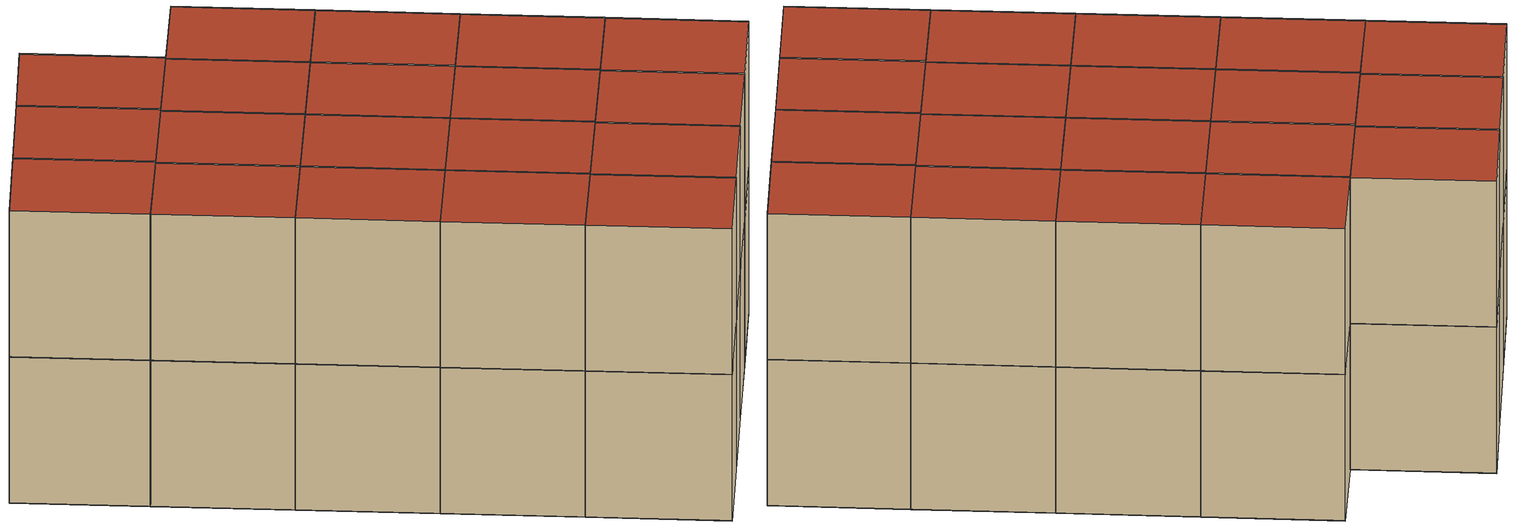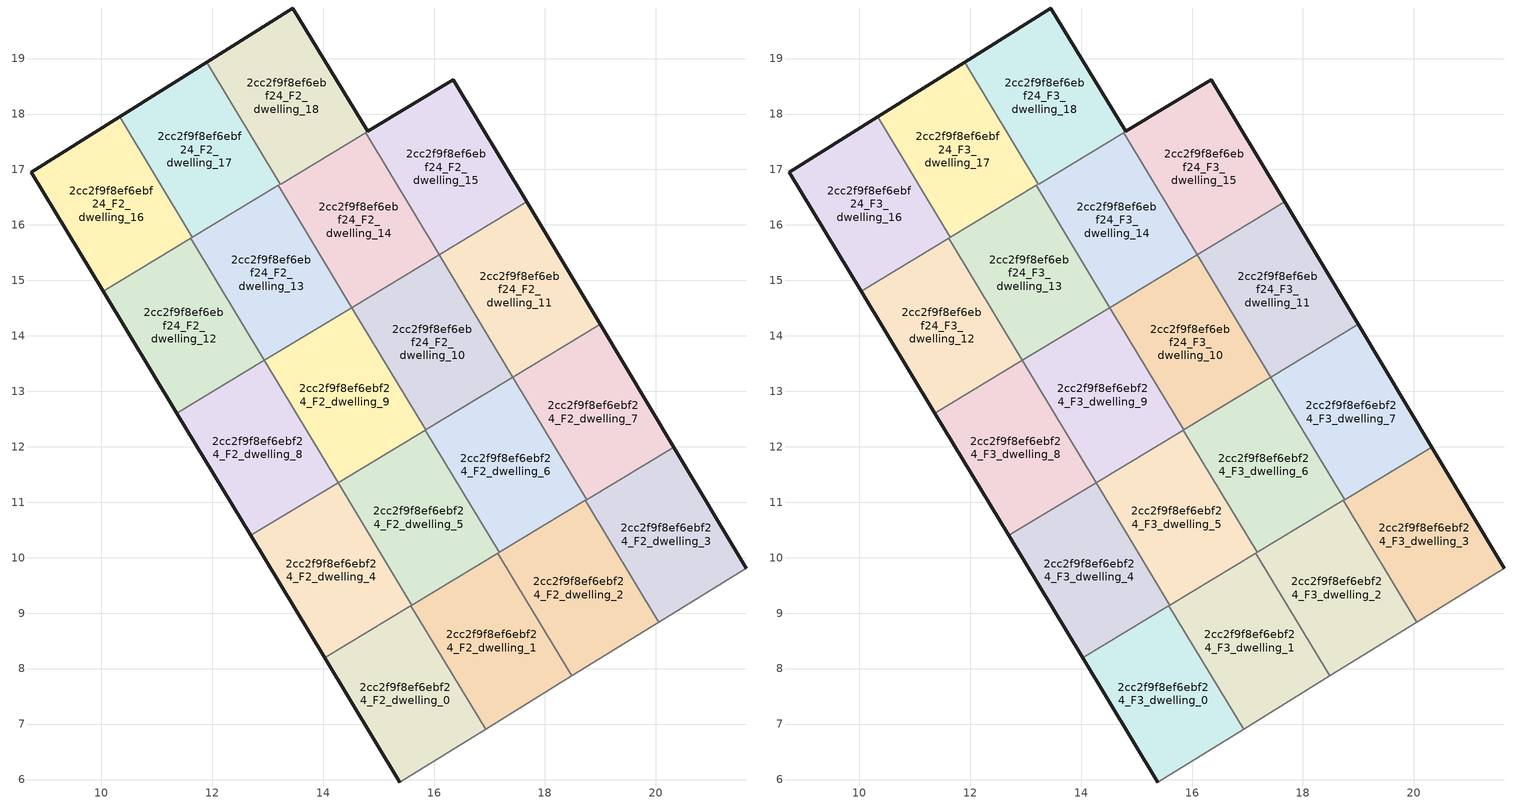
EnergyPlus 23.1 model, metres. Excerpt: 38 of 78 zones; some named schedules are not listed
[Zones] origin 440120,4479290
2cc2f9f8ef6ebf24_F2_dwelling_0
 floor to 2cc2f9f8ef6ebf24_F1_dwelling_0 (EU_floor_Construction): 16.93,6.91 15.58,9.13 14.03,8.2 15.38,5.96 z6
 wall outside (EU_wall_Construction): 15.38,5.96 14.03,8.2 z6:9
 wall to 2cc2f9f8ef6ebf24_F2_dwelling_1 (EU_wall_Construction): 15.58,9.13 16.93,6.91 z6:9
 wall adiabatic (EU_wall_Construction): 16.93,6.91 15.38,5.96 z6:9
 wall to 2cc2f9f8ef6ebf24_F2_dwelling_4 (EU_wall_Construction): 14.03,8.2 15.58,9.13 z6:9
2cc2f9f8ef6ebf24_F2_dwelling_1
 floor to 2cc2f9f8ef6ebf24_F1_dwelling_1 (EU_floor_Construction): 18.48,7.87 17.15,10.08 15.58,9.13 16.93,6.91 z6
 wall to 2cc2f9f8ef6ebf24_F2_dwelling_2 (EU_wall_Construction): 17.15,10.08 18.48,7.87 z6:9
 wall adiabatic (EU_wall_Construction): 18.48,7.87 16.93,6.91 z6:9
 wall to 2cc2f9f8ef6ebf24_F2_dwelling_5 (EU_wall_Construction): 15.6,9.14 17.15,10.08 z6:9
 wall to 2cc2f9f8ef6ebf24_F2_dwelling_4 (EU_wall_Construction): 15.58,9.13 15.6,9.14 z6:9
2cc2f9f8ef6ebf24_F2_dwelling_10
 floor to 2cc2f9f8ef6ebf24_F1_dwelling_10 (EU_floor_Construction): 17.42,13.26 16.09,15.46 14.52,14.51 15.85,12.3 z6
 wall to 2cc2f9f8ef6ebf24_F2_dwelling_9 (EU_wall_Construction): 15.85,12.3 14.52,14.51 z6:9
 wall to 2cc2f9f8ef6ebf24_F2_dwelling_11 (EU_wall_Construction): 16.09,15.46 17.42,13.26 z6:9
 wall to 2cc2f9f8ef6ebf24_F2_dwelling_14 (EU_wall_Construction): 14.52,14.51 16.09,15.46 z6:9
 wall to 2cc2f9f8ef6ebf24_F2_dwelling_6 (EU_wall_Construction): 17.42,13.25 15.85,12.3 z6:9
 wall to 2cc2f9f8ef6ebf24_F2_dwelling_7 (EU_wall_Construction): 17.42,13.26,9 17.42,13.25,7.5 17.42,13.25,9
2cc2f9f8ef6ebf24_F2_dwelling_11
 floor to 2cc2f9f8ef6ebf24_F1_dwelling_11 (EU_floor_Construction): 18.99,14.21 17.67,16.41 16.09,15.46 17.42,13.26 z6
 wall outside (EU_wall_Construction): 17.67,16.41 18.99,14.21 z6:9; 16.09,15.46,9 16.1,15.46,6 16.1,15.46,9
 wall to 2cc2f9f8ef6ebf24_F2_dwelling_15 (EU_wall_Construction): 16.1,15.46 17.67,16.41 z6:9
 wall to 2cc2f9f8ef6ebf24_F2_dwelling_7 (EU_wall_Construction): 18.99,14.21 17.42,13.26 z6:9
2cc2f9f8ef6ebf24_F2_dwelling_12
 floor to 2cc2f9f8ef6ebf24_F1_dwelling_12 (EU_floor_Construction): 12.94,13.56 11.61,15.76 10.03,14.81 11.36,12.61 z6
 wall outside (EU_wall_Construction): 11.36,12.61 10.03,14.81 z6:9
 wall to 2cc2f9f8ef6ebf24_F2_dwelling_13 (EU_wall_Construction): 11.61,15.76 12.94,13.56 z6:9
 wall to 2cc2f9f8ef6ebf24_F2_dwelling_16 (EU_wall_Construction): 10.03,14.81 11.61,15.76 z6:9
 wall to 2cc2f9f8ef6ebf24_F2_dwelling_8 (EU_wall_Construction): 12.94,13.56 11.36,12.61 z6:9
2cc2f9f8ef6ebf24_F2_dwelling_13
 floor to 2cc2f9f8ef6ebf24_F1_dwelling_13 (EU_floor_Construction): 14.52,14.51 13.19,16.71 11.61,15.76 12.94,13.56 z6
 wall to 2cc2f9f8ef6ebf24_F2_dwelling_14 (EU_wall_Construction): 13.19,16.71 14.52,14.51 z6:9
 wall to 2cc2f9f8ef6ebf24_F2_dwelling_17 (EU_wall_Construction): 11.64,15.78 13.19,16.71 z6:9
 wall to 2cc2f9f8ef6ebf24_F2_dwelling_9 (EU_wall_Construction): 14.51,14.51 12.94,13.56 z6:9
 wall to 2cc2f9f8ef6ebf24_F2_dwelling_16 (EU_wall_Construction): 11.61,15.76 11.64,15.78 z6:9
2cc2f9f8ef6ebf24_F2_dwelling_14
 floor to 2cc2f9f8ef6ebf24_F1_dwelling_14 (EU_floor_Construction): 16.1,15.46 14.77,17.67 13.19,16.71 14.52,14.51 z6
 wall to 2cc2f9f8ef6ebf24_F2_dwelling_15 (EU_wall_Construction): 14.77,17.67 16.1,15.46 z6:9
 wall to 2cc2f9f8ef6ebf24_F2_dwelling_18 (EU_wall_Construction): 13.23,16.74 14.77,17.67 z6:9
 wall to 2cc2f9f8ef6ebf24_F2_dwelling_17 (EU_wall_Construction): 13.19,16.71 13.23,16.74 z6:9
2cc2f9f8ef6ebf24_F2_dwelling_15
 floor to 2cc2f9f8ef6ebf24_F1_dwelling_15 (EU_floor_Construction): 17.67,16.41 16.35,18.62 14.77,17.67 16.1,15.46 z6
 wall outside (EU_wall_Construction): 14.8,17.69 16.35,18.62 17.67,16.41 z6:9
 wall to 2cc2f9f8ef6ebf24_F2_dwelling_18 (EU_wall_Construction): 14.77,17.67 14.8,17.69 z6:9
2cc2f9f8ef6ebf24_F2_dwelling_16
 floor to 2cc2f9f8ef6ebf24_F1_dwelling_16 (EU_floor_Construction): 11.64,15.78 10.33,17.95 8.74,16.95 10.03,14.81 z6
 wall outside (EU_wall_Construction): 10.03,14.81 8.74,16.95 10.33,17.95 z6:9
 wall to 2cc2f9f8ef6ebf24_F2_dwelling_17 (EU_wall_Construction): 10.33,17.95 11.64,15.78 z6:9
2cc2f9f8ef6ebf24_F2_dwelling_17
 floor to 2cc2f9f8ef6ebf24_F1_dwelling_17 (EU_floor_Construction): 13.23,16.74 11.9,18.94 10.33,17.95 11.64,15.78 z6
 wall outside (EU_wall_Construction): 10.33,17.95 11.9,18.94 z6:9
 wall to 2cc2f9f8ef6ebf24_F2_dwelling_18 (EU_wall_Construction): 11.9,18.94 13.23,16.74 z6:9
2cc2f9f8ef6ebf24_F2_dwelling_18
 floor to 2cc2f9f8ef6ebf24_F1_dwelling_18 (EU_floor_Construction): 14.8,17.69 13.46,19.91 11.9,18.94 13.23,16.74 z6
 wall outside (EU_wall_Construction): 11.9,18.94 13.46,19.91 14.8,17.69 z6:9
2cc2f9f8ef6ebf24_F2_dwelling_2
 floor to 2cc2f9f8ef6ebf24_F1_dwelling_2 (EU_floor_Construction): 20.05,8.84 18.73,11.03 17.15,10.08 18.48,7.87 z6
 wall to 2cc2f9f8ef6ebf24_F2_dwelling_3 (EU_wall_Construction): 18.73,11.03 20.05,8.84 z6:9
 wall adiabatic (EU_wall_Construction): 20.05,8.84 18.48,7.87 z6:9
 wall to 2cc2f9f8ef6ebf24_F2_dwelling_6 (EU_wall_Construction): 17.18,10.1 18.73,11.03 z6:9
 wall to 2cc2f9f8ef6ebf24_F2_dwelling_5 (EU_wall_Construction): 17.15,10.08 17.18,10.1 z6:9
2cc2f9f8ef6ebf24_F2_dwelling_3
 floor to 2cc2f9f8ef6ebf24_F1_dwelling_3 (EU_floor_Construction): 21.63,9.81 20.32,12 18.73,11.03 20.05,8.84 z6
 wall outside (EU_wall_Construction): 20.32,12 21.63,9.81 z6:9
 wall adiabatic (EU_wall_Construction): 21.63,9.81 20.05,8.84 z6:9
 wall to 2cc2f9f8ef6ebf24_F2_dwelling_7 (EU_wall_Construction): 18.75,11.05 20.32,12 z6:9
 wall to 2cc2f9f8ef6ebf24_F2_dwelling_6 (EU_wall_Construction): 18.73,11.03 18.75,11.05 z6:9
2cc2f9f8ef6ebf24_F2_dwelling_4
 floor to 2cc2f9f8ef6ebf24_F1_dwelling_4 (EU_floor_Construction): 15.6,9.14 14.27,11.35 12.7,10.4 14.03,8.2 z6
 wall outside (EU_wall_Construction): 14.03,8.2 12.7,10.4 z6:9
 wall to 2cc2f9f8ef6ebf24_F2_dwelling_5 (EU_wall_Construction): 14.27,11.35 15.6,9.14 z6:9
 wall to 2cc2f9f8ef6ebf24_F2_dwelling_8 (EU_wall_Construction): 12.7,10.4 14.27,11.35 z6:9
2cc2f9f8ef6ebf24_F2_dwelling_5
 floor to 2cc2f9f8ef6ebf24_F1_dwelling_5 (EU_floor_Construction): 17.18,10.1 15.84,12.3 14.27,11.35 15.6,9.14 z6
 wall to 2cc2f9f8ef6ebf24_F2_dwelling_6 (EU_wall_Construction): 15.84,12.3 17.18,10.1 z6:9
 wall to 2cc2f9f8ef6ebf24_F2_dwelling_9 (EU_wall_Construction): 14.27,11.35 15.84,12.3 z6:9
2cc2f9f8ef6ebf24_F2_dwelling_6
 floor to 2cc2f9f8ef6ebf24_F1_dwelling_6 (EU_floor_Construction): 18.75,11.05 17.42,13.25 15.84,12.3 17.18,10.1 z6
 wall to 2cc2f9f8ef6ebf24_F2_dwelling_7 (EU_wall_Construction): 17.42,13.25 18.75,11.05 z6:9
 wall to 2cc2f9f8ef6ebf24_F2_dwelling_9 (EU_wall_Construction): 15.84,12.3,9 15.85,12.3,6 15.85,12.3,9
2cc2f9f8ef6ebf24_F2_dwelling_7
 floor to 2cc2f9f8ef6ebf24_F1_dwelling_7 (EU_floor_Construction): 20.32,12 18.99,14.21 17.42,13.25 18.75,11.05 z6
 wall outside (EU_wall_Construction): 18.99,14.21 20.32,12 z6:9
2cc2f9f8ef6ebf24_F2_dwelling_8
 floor to 2cc2f9f8ef6ebf24_F1_dwelling_8 (EU_floor_Construction): 14.27,11.35 12.94,13.56 11.36,12.61 12.7,10.4 z6
 wall outside (EU_wall_Construction): 12.7,10.4 11.36,12.61 z6:9
 wall to 2cc2f9f8ef6ebf24_F2_dwelling_9 (EU_wall_Construction): 12.94,13.56 14.27,11.35 z6:9
2cc2f9f8ef6ebf24_F2_dwelling_9
 floor to 2cc2f9f8ef6ebf24_F1_dwelling_9 (EU_floor_Construction): 15.85,12.3 14.52,14.51 12.94,13.56 14.27,11.35 16.88,12.93 z6
 wall adiabatic (EU_wall_Construction): 15.85,12.3 16.88,12.93 15.85,12.3 z6:9
2cc2f9f8ef6ebf24_F3_dwelling_0
 floor to 2cc2f9f8ef6ebf24_F2_dwelling_0 (EU_floor_Construction): 16.93,6.91 15.58,9.13 14.03,8.2 15.38,5.96 z9
 wall outside (EU_wall_Construction): 15.38,5.96 14.03,8.2 z9:12
 wall to 2cc2f9f8ef6ebf24_F3_dwelling_1 (EU_wall_Construction): 15.58,9.13 16.93,6.91 z9:12
 wall adiabatic (EU_wall_Construction): 16.93,6.91 15.38,5.96 z9:12
 wall to 2cc2f9f8ef6ebf24_F3_dwelling_4 (EU_wall_Construction): 14.03,8.2 15.58,9.13 z9:12
 roof outside (EU_roof_Construction): 15.58,9.13 16.93,6.91 15.38,5.96 14.03,8.2 z12
2cc2f9f8ef6ebf24_F3_dwelling_1
 floor to 2cc2f9f8ef6ebf24_F2_dwelling_1 (EU_floor_Construction): 18.48,7.87 17.15,10.08 15.58,9.13 16.93,6.91 z9
 wall to 2cc2f9f8ef6ebf24_F3_dwelling_2 (EU_wall_Construction): 17.15,10.08 18.48,7.87 z9:12
 wall adiabatic (EU_wall_Construction): 18.48,7.87 16.93,6.91 z9:12
 wall to 2cc2f9f8ef6ebf24_F3_dwelling_5 (EU_wall_Construction): 15.6,9.14 17.15,10.08 z9:12
 wall to 2cc2f9f8ef6ebf24_F3_dwelling_4 (EU_wall_Construction): 15.58,9.13 15.6,9.14 z9:12
 roof outside (EU_roof_Construction): 17.15,10.08 18.48,7.87 16.93,6.91 15.58,9.13 z12
2cc2f9f8ef6ebf24_F3_dwelling_10
 floor to 2cc2f9f8ef6ebf24_F2_dwelling_10 (EU_floor_Construction): 17.42,13.26 16.09,15.46 14.52,14.51 15.85,12.3 z9
 wall to 2cc2f9f8ef6ebf24_F3_dwelling_9 (EU_wall_Construction): 15.85,12.3 14.52,14.51 z9:12
 wall to 2cc2f9f8ef6ebf24_F3_dwelling_11 (EU_wall_Construction): 16.09,15.46 17.42,13.26 z9:12
 wall to 2cc2f9f8ef6ebf24_F3_dwelling_14 (EU_wall_Construction): 14.52,14.51 16.09,15.46 z9:12
 wall to 2cc2f9f8ef6ebf24_F3_dwelling_6 (EU_wall_Construction): 17.42,13.25 15.85,12.3 z9:12
 wall to 2cc2f9f8ef6ebf24_F3_dwelling_7 (EU_wall_Construction): 17.42,13.26,12 17.42,13.25,10.5 17.42,13.25,12
 roof outside (EU_roof_Construction): 16.09,15.46 17.42,13.26 15.85,12.3 14.52,14.51 z12
2cc2f9f8ef6ebf24_F3_dwelling_11
 floor to 2cc2f9f8ef6ebf24_F2_dwelling_11 (EU_floor_Construction): 18.99,14.21 17.67,16.41 16.09,15.46 17.42,13.26 z9
 wall outside (EU_wall_Construction): 17.67,16.41 18.99,14.21 z9:12; 16.09,15.46,12 16.1,15.46,9 16.1,15.46,12
 wall to 2cc2f9f8ef6ebf24_F3_dwelling_15 (EU_wall_Construction): 16.1,15.46 17.67,16.41 z9:12
 wall to 2cc2f9f8ef6ebf24_F3_dwelling_7 (EU_wall_Construction): 18.99,14.21 17.42,13.26 z9:12
 roof outside (EU_roof_Construction): 17.67,16.41 18.99,14.21 17.42,13.26 16.09,15.46 z12
2cc2f9f8ef6ebf24_F3_dwelling_12
 floor to 2cc2f9f8ef6ebf24_F2_dwelling_12 (EU_floor_Construction): 12.94,13.56 11.61,15.76 10.03,14.81 11.36,12.61 z9
 wall outside (EU_wall_Construction): 11.36,12.61 10.03,14.81 z9:12
 wall to 2cc2f9f8ef6ebf24_F3_dwelling_13 (EU_wall_Construction): 11.61,15.76 12.94,13.56 z9:12
 wall to 2cc2f9f8ef6ebf24_F3_dwelling_16 (EU_wall_Construction): 10.03,14.81 11.61,15.76 z9:12
 wall to 2cc2f9f8ef6ebf24_F3_dwelling_8 (EU_wall_Construction): 12.94,13.56 11.36,12.61 z9:12
 roof outside (EU_roof_Construction): 11.61,15.76 12.94,13.56 11.36,12.61 10.03,14.81 z12
2cc2f9f8ef6ebf24_F3_dwelling_13
 floor to 2cc2f9f8ef6ebf24_F2_dwelling_13 (EU_floor_Construction): 14.52,14.51 13.19,16.71 11.61,15.76 12.94,13.56 z9
 wall to 2cc2f9f8ef6ebf24_F3_dwelling_14 (EU_wall_Construction): 13.19,16.71 14.52,14.51 z9:12
 wall to 2cc2f9f8ef6ebf24_F3_dwelling_17 (EU_wall_Construction): 11.64,15.78 13.19,16.71 z9:12
 wall to 2cc2f9f8ef6ebf24_F3_dwelling_9 (EU_wall_Construction): 14.51,14.51 12.94,13.56 z9:12
 wall to 2cc2f9f8ef6ebf24_F3_dwelling_16 (EU_wall_Construction): 11.61,15.76 11.64,15.78 z9:12
 roof outside (EU_roof_Construction): 13.19,16.71 14.52,14.51 12.94,13.56 11.61,15.76 z12
2cc2f9f8ef6ebf24_F3_dwelling_14
 floor to 2cc2f9f8ef6ebf24_F2_dwelling_14 (EU_floor_Construction): 16.1,15.46 14.77,17.67 13.19,16.71 14.52,14.51 z9
 wall to 2cc2f9f8ef6ebf24_F3_dwelling_15 (EU_wall_Construction): 14.77,17.67 16.1,15.46 z9:12
 wall to 2cc2f9f8ef6ebf24_F3_dwelling_18 (EU_wall_Construction): 13.23,16.74 14.77,17.67 z9:12
 wall to 2cc2f9f8ef6ebf24_F3_dwelling_17 (EU_wall_Construction): 13.19,16.71 13.23,16.74 z9:12
 roof outside (EU_roof_Construction): 14.77,17.67 16.1,15.46 14.52,14.51 13.19,16.71 z12
2cc2f9f8ef6ebf24_F3_dwelling_15
 floor to 2cc2f9f8ef6ebf24_F2_dwelling_15 (EU_floor_Construction): 17.67,16.41 16.35,18.62 14.77,17.67 16.1,15.46 z9
 wall outside (EU_wall_Construction): 14.8,17.69 16.35,18.62 17.67,16.41 z9:12
 wall to 2cc2f9f8ef6ebf24_F3_dwelling_18 (EU_wall_Construction): 14.77,17.67 14.8,17.69 z9:12
 roof outside (EU_roof_Construction): 16.35,18.62 17.67,16.41 16.1,15.46 14.77,17.67 z12
2cc2f9f8ef6ebf24_F3_dwelling_16
 floor to 2cc2f9f8ef6ebf24_F2_dwelling_16 (EU_floor_Construction): 11.64,15.78 10.33,17.95 8.74,16.95 10.03,14.81 z9
 wall outside (EU_wall_Construction): 10.03,14.81 8.74,16.95 10.33,17.95 z9:12
 wall to 2cc2f9f8ef6ebf24_F3_dwelling_17 (EU_wall_Construction): 10.33,17.95 11.64,15.78 z9:12
 roof outside (EU_roof_Construction): 10.33,17.95 11.64,15.78 10.03,14.81 8.74,16.95 z12
2cc2f9f8ef6ebf24_F3_dwelling_17
 floor to 2cc2f9f8ef6ebf24_F2_dwelling_17 (EU_floor_Construction): 13.23,16.74 11.9,18.94 10.33,17.95 11.64,15.78 z9
 wall outside (EU_wall_Construction): 10.33,17.95 11.9,18.94 z9:12
 wall to 2cc2f9f8ef6ebf24_F3_dwelling_18 (EU_wall_Construction): 11.9,18.94 13.23,16.74 z9:12
 roof outside (EU_roof_Construction): 11.9,18.94 13.23,16.74 11.64,15.78 10.33,17.95 z12
2cc2f9f8ef6ebf24_F3_dwelling_18
 floor to 2cc2f9f8ef6ebf24_F2_dwelling_18 (EU_floor_Construction): 14.8,17.69 13.46,19.91 11.9,18.94 13.23,16.74 z9
 wall outside (EU_wall_Construction): 11.9,18.94 13.46,19.91 14.8,17.69 z9:12
 roof outside (EU_roof_Construction): 13.46,19.91 14.8,17.69 13.23,16.74 11.9,18.94 z12
2cc2f9f8ef6ebf24_F3_dwelling_2
 floor to 2cc2f9f8ef6ebf24_F2_dwelling_2 (EU_floor_Construction): 20.05,8.84 18.73,11.03 17.15,10.08 18.48,7.87 z9
 wall to 2cc2f9f8ef6ebf24_F3_dwelling_3 (EU_wall_Construction): 18.73,11.03 20.05,8.84 z9:12
 wall adiabatic (EU_wall_Construction): 20.05,8.84 18.48,7.87 z9:12
 wall to 2cc2f9f8ef6ebf24_F3_dwelling_6 (EU_wall_Construction): 17.18,10.1 18.73,11.03 z9:12
 wall to 2cc2f9f8ef6ebf24_F3_dwelling_5 (EU_wall_Construction): 17.15,10.08 17.18,10.1 z9:12
 roof outside (EU_roof_Construction): 18.73,11.03 20.05,8.84 18.48,7.87 17.15,10.08 z12
2cc2f9f8ef6ebf24_F3_dwelling_3
 floor to 2cc2f9f8ef6ebf24_F2_dwelling_3 (EU_floor_Construction): 21.63,9.81 20.32,12 18.73,11.03 20.05,8.84 z9
 wall outside (EU_wall_Construction): 20.32,12 21.63,9.81 z9:12
 wall adiabatic (EU_wall_Construction): 21.63,9.81 20.05,8.84 z9:12
 wall to 2cc2f9f8ef6ebf24_F3_dwelling_7 (EU_wall_Construction): 18.75,11.05 20.32,12 z9:12
 wall to 2cc2f9f8ef6ebf24_F3_dwelling_6 (EU_wall_Construction): 18.73,11.03 18.75,11.05 z9:12
 roof outside (EU_roof_Construction): 20.32,12 21.63,9.81 20.05,8.84 18.73,11.03 z12
2cc2f9f8ef6ebf24_F3_dwelling_4
 floor to 2cc2f9f8ef6ebf24_F2_dwelling_4 (EU_floor_Construction): 15.6,9.14 14.27,11.35 12.7,10.4 14.03,8.2 z9
 wall outside (EU_wall_Construction): 14.03,8.2 12.7,10.4 z9:12
 wall to 2cc2f9f8ef6ebf24_F3_dwelling_5 (EU_wall_Construction): 14.27,11.35 15.6,9.14 z9:12
 wall to 2cc2f9f8ef6ebf24_F3_dwelling_8 (EU_wall_Construction): 12.7,10.4 14.27,11.35 z9:12
 roof outside (EU_roof_Construction): 14.27,11.35 15.6,9.14 14.03,8.2 12.7,10.4 z12
2cc2f9f8ef6ebf24_F3_dwelling_5
 floor to 2cc2f9f8ef6ebf24_F2_dwelling_5 (EU_floor_Construction): 17.18,10.1 15.84,12.3 14.27,11.35 15.6,9.14 z9
 wall to 2cc2f9f8ef6ebf24_F3_dwelling_6 (EU_wall_Construction): 15.84,12.3 17.18,10.1 z9:12
 wall to 2cc2f9f8ef6ebf24_F3_dwelling_9 (EU_wall_Construction): 14.27,11.35 15.84,12.3 z9:12
 roof outside (EU_roof_Construction): 15.84,12.3 17.18,10.1 15.6,9.14 14.27,11.35 z12
2cc2f9f8ef6ebf24_F3_dwelling_6
 floor to 2cc2f9f8ef6ebf24_F2_dwelling_6 (EU_floor_Construction): 18.75,11.05 17.42,13.25 15.84,12.3 17.18,10.1 z9
 wall to 2cc2f9f8ef6ebf24_F3_dwelling_7 (EU_wall_Construction): 17.42,13.25 18.75,11.05 z9:12
 wall to 2cc2f9f8ef6ebf24_F3_dwelling_9 (EU_wall_Construction): 15.84,12.3,12 15.85,12.3,9 15.85,12.3,12
 roof outside (EU_roof_Construction): 17.42,13.25 18.75,11.05 17.18,10.1 15.84,12.3 z12
2cc2f9f8ef6ebf24_F3_dwelling_7
 floor to 2cc2f9f8ef6ebf24_F2_dwelling_7 (EU_floor_Construction): 20.32,12 18.99,14.21 17.42,13.25 18.75,11.05 z9
 wall outside (EU_wall_Construction): 18.99,14.21 20.32,12 z9:12
 roof outside (EU_roof_Construction): 18.99,14.21 20.32,12 18.75,11.05 17.42,13.25 z12
2cc2f9f8ef6ebf24_F3_dwelling_8
 floor to 2cc2f9f8ef6ebf24_F2_dwelling_8 (EU_floor_Construction): 14.27,11.35 12.94,13.56 11.36,12.61 12.7,10.4 z9
 wall outside (EU_wall_Construction): 12.7,10.4 11.36,12.61 z9:12
 wall to 2cc2f9f8ef6ebf24_F3_dwelling_9 (EU_wall_Construction): 12.94,13.56 14.27,11.35 z9:12
 roof outside (EU_roof_Construction): 12.94,13.56 14.27,11.35 12.7,10.4 11.36,12.61 z12
2cc2f9f8ef6ebf24_F3_dwelling_9
 floor to 2cc2f9f8ef6ebf24_F2_dwelling_9 (EU_floor_Construction): 15.85,12.3 14.52,14.51 12.94,13.56 14.27,11.35 16.88,12.93 z9
 wall adiabatic (EU_wall_Construction): 15.85,12.3 16.88,12.93 15.85,12.3 z9:12
 roof outside (EU_roof_Construction): 16.88,12.93 14.27,11.35 12.94,13.56 14.52,14.51 15.85,12.3 z12
[Building]
EU S2 Campaign: North Axis=0; Terrain=City; Solar Distribution=FullExterior
[Site:Location]
Madrid: Latitude=40.5; Longitude=-3.5; Time Zone=1; Elevation=609
[SizingPeriod:WeatherFileDays]
AnnualSizingPeriod: Begin Month=1; Begin Day of Month=1; End Month=12; End Day of Month=31; Day of Week for Start Day=Monday; Use Weather File Daylight Saving Period=No; Use Weather File Rain and Snow Indicators=No
[MATERIAL]
EU_InternalMass_Material: Roughness=MediumRough; Thickness=0.1; Conductivity=1; Density=1800; Specific Heat=900; Thermal Absorptance=0.9; Solar Absorptance=0.7; Visible Absorptance=0.7
[MATERIAL:NOMASS] Roughness=MediumRough; Thermal Absorptance=0.9; Solar Absorptance=0.7; Visible Absorptance=0.7
Name | Thermal Resistance
EU_wall_NoMass; EU_roof_NoMass | 2.16768
EU_floor_NoMass | 1.14339
[CONSTRUCTION]
EU_wall_Construction: EU_wall_NoMass
EU_roof_Construction: EU_roof_NoMass
EU_floor_Construction: EU_floor_NoMass
EU_InternalMass_Construction: EU_InternalMass_Material
[ZONE] Type=1; Multiplier=1; Ceiling Height=autocalculate; Floor Area=autocalculate; Part of Total Floor Area=Yes
Name | Volume
2cc2f9f8ef6ebf24_F2_dwelling_0; 2cc2f9f8ef6ebf24_F3_dwelling_0; 2cc2f9f8ef6ebf24_F2_dwelling_6; 2cc2f9f8ef6ebf24_F3_dwelling_6 | 14.2134
2cc2f9f8ef6ebf24_F2_dwelling_1; 2cc2f9f8ef6ebf24_F3_dwelling_1; 2cc2f9f8ef6ebf24_F2_dwelling_7; 2cc2f9f8ef6ebf24_F3_dwelling_7 | 14.2207
2cc2f9f8ef6ebf24_F2_dwelling_10; 2cc2f9f8ef6ebf24_F3_dwelling_10; 2cc2f9f8ef6ebf24_F2_dwelling_11; 2cc2f9f8ef6ebf24_F3_dwelling_11 | 14.2159
2cc2f9f8ef6ebf24_F2_dwelling_12; 2cc2f9f8ef6ebf24_F3_dwelling_12 | 14.2112
2cc2f9f8ef6ebf24_F2_dwelling_13; 2cc2f9f8ef6ebf24_F3_dwelling_13; 2cc2f9f8ef6ebf24_F2_dwelling_14; 2cc2f9f8ef6ebf24_F3_dwelling_14 | 14.2174
2cc2f9f8ef6ebf24_F2_dwelling_15; 2cc2f9f8ef6ebf24_F3_dwelling_15 | 14.2119
2cc2f9f8ef6ebf24_F2_dwelling_16; 2cc2f9f8ef6ebf24_F3_dwelling_16; 2cc2f9f8ef6ebf24_F2_dwelling_2; 2cc2f9f8ef6ebf24_F3_dwelling_2 | 14.217
2cc2f9f8ef6ebf24_F2_dwelling_17; 2cc2f9f8ef6ebf24_F3_dwelling_17 | 14.224
2cc2f9f8ef6ebf24_F2_dwelling_18; 2cc2f9f8ef6ebf24_F3_dwelling_18; 2cc2f9f8ef6ebf24_F2_dwelling_8; 2cc2f9f8ef6ebf24_F3_dwelling_8 | 14.2181
2cc2f9f8ef6ebf24_F2_dwelling_3; 2cc2f9f8ef6ebf24_F3_dwelling_3 | 14.2156
2cc2f9f8ef6ebf24_F2_dwelling_4; 2cc2f9f8ef6ebf24_F3_dwelling_4 | 14.2137
2cc2f9f8ef6ebf24_F2_dwelling_5; 2cc2f9f8ef6ebf24_F3_dwelling_5 | 14.2203
2cc2f9f8ef6ebf24_F2_dwelling_9; 2cc2f9f8ef6ebf24_F3_dwelling_9 | 14.2233
[INTERNALMASS] Construction=EU_InternalMass_Construction
Name | Zone or ZoneList | Surface Area
2cc2f9f8ef6ebf24_F2_dwelling_0_EU_InternalMass | 2cc2f9f8ef6ebf24_F2_dwelling_0 | 5.26586
2cc2f9f8ef6ebf24_F2_dwelling_1_EU_InternalMass | 2cc2f9f8ef6ebf24_F2_dwelling_1 | 5.26529
2cc2f9f8ef6ebf24_F2_dwelling_2_EU_InternalMass | 2cc2f9f8ef6ebf24_F2_dwelling_2 | 5.26418
2cc2f9f8ef6ebf24_F2_dwelling_3_EU_InternalMass | 2cc2f9f8ef6ebf24_F2_dwelling_3 | 5.26827
2cc2f9f8ef6ebf24_F2_dwelling_4_EU_InternalMass | 2cc2f9f8ef6ebf24_F2_dwelling_4 | 5.26478
2cc2f9f8ef6ebf24_F2_dwelling_5_EU_InternalMass | 2cc2f9f8ef6ebf24_F2_dwelling_5 | 5.26508
2cc2f9f8ef6ebf24_F2_dwelling_6_EU_InternalMass | 2cc2f9f8ef6ebf24_F2_dwelling_6 | 4.51482
2cc2f9f8ef6ebf24_F2_dwelling_7_EU_InternalMass | 2cc2f9f8ef6ebf24_F2_dwelling_7 | 4.51415
2cc2f9f8ef6ebf24_F2_dwelling_8_EU_InternalMass | 2cc2f9f8ef6ebf24_F2_dwelling_8 | 4.51622
2cc2f9f8ef6ebf24_F2_dwelling_9_EU_InternalMass | 2cc2f9f8ef6ebf24_F2_dwelling_9 | 4.51427
2cc2f9f8ef6ebf24_F2_dwelling_10_EU_InternalMass | 2cc2f9f8ef6ebf24_F2_dwelling_10 | 4.51415
2cc2f9f8ef6ebf24_F2_dwelling_11_EU_InternalMass | 2cc2f9f8ef6ebf24_F2_dwelling_11 | 4.51622
2cc2f9f8ef6ebf24_F2_dwelling_12_EU_InternalMass | 2cc2f9f8ef6ebf24_F2_dwelling_12 | 4.51423
2cc2f9f8ef6ebf24_F2_dwelling_13_EU_InternalMass | 2cc2f9f8ef6ebf24_F2_dwelling_13 | 5.26347
2cc2f9f8ef6ebf24_F2_dwelling_14_EU_InternalMass | 2cc2f9f8ef6ebf24_F2_dwelling_14 | 5.26689
2cc2f9f8ef6ebf24_F2_dwelling_15_EU_InternalMass | 2cc2f9f8ef6ebf24_F2_dwelling_15 | 5.26534
2cc2f9f8ef6ebf24_F2_dwelling_16_EU_InternalMass | 2cc2f9f8ef6ebf24_F2_dwelling_16 | 5.26729
2cc2f9f8ef6ebf24_F2_dwelling_17_EU_InternalMass | 2cc2f9f8ef6ebf24_F2_dwelling_17 | 5.26519
2cc2f9f8ef6ebf24_F2_dwelling_18_EU_InternalMass | 2cc2f9f8ef6ebf24_F2_dwelling_18 | 5.26311
2cc2f9f8ef6ebf24_F3_dwelling_0_EU_InternalMass | 2cc2f9f8ef6ebf24_F3_dwelling_0 | 5.26586
2cc2f9f8ef6ebf24_F3_dwelling_1_EU_InternalMass | 2cc2f9f8ef6ebf24_F3_dwelling_1 | 5.26529
2cc2f9f8ef6ebf24_F3_dwelling_2_EU_InternalMass | 2cc2f9f8ef6ebf24_F3_dwelling_2 | 5.26418
2cc2f9f8ef6ebf24_F3_dwelling_3_EU_InternalMass | 2cc2f9f8ef6ebf24_F3_dwelling_3 | 5.26827
2cc2f9f8ef6ebf24_F3_dwelling_4_EU_InternalMass | 2cc2f9f8ef6ebf24_F3_dwelling_4 | 5.26478
2cc2f9f8ef6ebf24_F3_dwelling_5_EU_InternalMass | 2cc2f9f8ef6ebf24_F3_dwelling_5 | 5.26508
2cc2f9f8ef6ebf24_F3_dwelling_6_EU_InternalMass | 2cc2f9f8ef6ebf24_F3_dwelling_6 | 4.51482
2cc2f9f8ef6ebf24_F3_dwelling_7_EU_InternalMass | 2cc2f9f8ef6ebf24_F3_dwelling_7 | 4.51415
2cc2f9f8ef6ebf24_F3_dwelling_8_EU_InternalMass | 2cc2f9f8ef6ebf24_F3_dwelling_8 | 4.51622
2cc2f9f8ef6ebf24_F3_dwelling_9_EU_InternalMass | 2cc2f9f8ef6ebf24_F3_dwelling_9 | 4.51427
2cc2f9f8ef6ebf24_F3_dwelling_10_EU_InternalMass | 2cc2f9f8ef6ebf24_F3_dwelling_10 | 4.51415
2cc2f9f8ef6ebf24_F3_dwelling_11_EU_InternalMass | 2cc2f9f8ef6ebf24_F3_dwelling_11 | 4.51622
2cc2f9f8ef6ebf24_F3_dwelling_12_EU_InternalMass | 2cc2f9f8ef6ebf24_F3_dwelling_12 | 4.51423
2cc2f9f8ef6ebf24_F3_dwelling_13_EU_InternalMass | 2cc2f9f8ef6ebf24_F3_dwelling_13 | 5.26347
2cc2f9f8ef6ebf24_F3_dwelling_14_EU_InternalMass | 2cc2f9f8ef6ebf24_F3_dwelling_14 | 5.26689
2cc2f9f8ef6ebf24_F3_dwelling_15_EU_InternalMass | 2cc2f9f8ef6ebf24_F3_dwelling_15 | 5.26534
2cc2f9f8ef6ebf24_F3_dwelling_16_EU_InternalMass | 2cc2f9f8ef6ebf24_F3_dwelling_16 | 5.26729
2cc2f9f8ef6ebf24_F3_dwelling_17_EU_InternalMass | 2cc2f9f8ef6ebf24_F3_dwelling_17 | 5.26519
2cc2f9f8ef6ebf24_F3_dwelling_18_EU_InternalMass | 2cc2f9f8ef6ebf24_F3_dwelling_18 | 5.26311
[OTHEREQUIPMENT] Fuel Type=Electricity; Design Level Calculation Method=Watts/Area; Power per Zone Floor Area=1; Fraction Latent=0; Fraction Radiant=0; Fraction Lost=0; Carbon Dioxide Generation Rate=0; EndUse Subcategory=EU_Step8_InternalGains
Name | Zone or ZoneList or Space or SpaceList | Schedule
EU_Step8_InternalGain_2cc2f9f8ef6ebf24_F2_dwelling_0_f000 | 2cc2f9f8ef6ebf24_F2_dwelling_0 | EU_Step8_GainSchedule_2cc2f9f8ef6ebf24_F2_dwelling_0_f000
EU_Step8_InternalGain_2cc2f9f8ef6ebf24_F2_dwelling_1_f000 | 2cc2f9f8ef6ebf24_F2_dwelling_1 | EU_Step8_GainSchedule_2cc2f9f8ef6ebf24_F2_dwelling_1_f000
EU_Step8_InternalGain_2cc2f9f8ef6ebf24_F2_dwelling_2_f000 | 2cc2f9f8ef6ebf24_F2_dwelling_2 | EU_Step8_GainSchedule_2cc2f9f8ef6ebf24_F2_dwelling_2_f000
EU_Step8_InternalGain_2cc2f9f8ef6ebf24_F2_dwelling_3_f000 | 2cc2f9f8ef6ebf24_F2_dwelling_3 | EU_Step8_GainSchedule_2cc2f9f8ef6ebf24_F2_dwelling_3_f000
EU_Step8_InternalGain_2cc2f9f8ef6ebf24_F2_dwelling_4_f000 | 2cc2f9f8ef6ebf24_F2_dwelling_4 | EU_Step8_GainSchedule_2cc2f9f8ef6ebf24_F2_dwelling_4_f000
EU_Step8_InternalGain_2cc2f9f8ef6ebf24_F2_dwelling_5_f000 | 2cc2f9f8ef6ebf24_F2_dwelling_5 | EU_Step8_GainSchedule_2cc2f9f8ef6ebf24_F2_dwelling_5_f000
EU_Step8_InternalGain_2cc2f9f8ef6ebf24_F2_dwelling_6_f000 | 2cc2f9f8ef6ebf24_F2_dwelling_6 | EU_Step8_GainSchedule_2cc2f9f8ef6ebf24_F2_dwelling_6_f000
EU_Step8_InternalGain_2cc2f9f8ef6ebf24_F2_dwelling_7_f000 | 2cc2f9f8ef6ebf24_F2_dwelling_7 | EU_Step8_GainSchedule_2cc2f9f8ef6ebf24_F2_dwelling_7_f000
EU_Step8_InternalGain_2cc2f9f8ef6ebf24_F2_dwelling_8_f000 | 2cc2f9f8ef6ebf24_F2_dwelling_8 | EU_Step8_GainSchedule_2cc2f9f8ef6ebf24_F2_dwelling_8_f000
EU_Step8_InternalGain_2cc2f9f8ef6ebf24_F2_dwelling_9_f000 | 2cc2f9f8ef6ebf24_F2_dwelling_9 | EU_Step8_GainSchedule_2cc2f9f8ef6ebf24_F2_dwelling_9_f000
EU_Step8_InternalGain_2cc2f9f8ef6ebf24_F2_dwelling_10_f000 | 2cc2f9f8ef6ebf24_F2_dwelling_10 | EU_Step8_GainSchedule_2cc2f9f8ef6ebf24_F2_dwelling_10_f000
EU_Step8_InternalGain_2cc2f9f8ef6ebf24_F2_dwelling_11_f000 | 2cc2f9f8ef6ebf24_F2_dwelling_11 | EU_Step8_GainSchedule_2cc2f9f8ef6ebf24_F2_dwelling_11_f000
EU_Step8_InternalGain_2cc2f9f8ef6ebf24_F2_dwelling_12_f000 | 2cc2f9f8ef6ebf24_F2_dwelling_12 | EU_Step8_GainSchedule_2cc2f9f8ef6ebf24_F2_dwelling_12_f000
EU_Step8_InternalGain_2cc2f9f8ef6ebf24_F2_dwelling_13_f000 | 2cc2f9f8ef6ebf24_F2_dwelling_13 | EU_Step8_GainSchedule_2cc2f9f8ef6ebf24_F2_dwelling_13_f000
EU_Step8_InternalGain_2cc2f9f8ef6ebf24_F2_dwelling_14_f000 | 2cc2f9f8ef6ebf24_F2_dwelling_14 | EU_Step8_GainSchedule_2cc2f9f8ef6ebf24_F2_dwelling_14_f000
EU_Step8_InternalGain_2cc2f9f8ef6ebf24_F2_dwelling_15_f000 | 2cc2f9f8ef6ebf24_F2_dwelling_15 | EU_Step8_GainSchedule_2cc2f9f8ef6ebf24_F2_dwelling_15_f000
EU_Step8_InternalGain_2cc2f9f8ef6ebf24_F2_dwelling_16_f000 | 2cc2f9f8ef6ebf24_F2_dwelling_16 | EU_Step8_GainSchedule_2cc2f9f8ef6ebf24_F2_dwelling_16_f000
EU_Step8_InternalGain_2cc2f9f8ef6ebf24_F2_dwelling_17_f000 | 2cc2f9f8ef6ebf24_F2_dwelling_17 | EU_Step8_GainSchedule_2cc2f9f8ef6ebf24_F2_dwelling_17_f000
EU_Step8_InternalGain_2cc2f9f8ef6ebf24_F2_dwelling_18_f000 | 2cc2f9f8ef6ebf24_F2_dwelling_18 | EU_Step8_GainSchedule_2cc2f9f8ef6ebf24_F2_dwelling_18_f000
EU_Step8_InternalGain_2cc2f9f8ef6ebf24_F3_dwelling_0_f000 | 2cc2f9f8ef6ebf24_F3_dwelling_0 | EU_Step8_GainSchedule_2cc2f9f8ef6ebf24_F3_dwelling_0_f000
EU_Step8_InternalGain_2cc2f9f8ef6ebf24_F3_dwelling_1_f000 | 2cc2f9f8ef6ebf24_F3_dwelling_1 | EU_Step8_GainSchedule_2cc2f9f8ef6ebf24_F3_dwelling_1_f000
EU_Step8_InternalGain_2cc2f9f8ef6ebf24_F3_dwelling_2_f000 | 2cc2f9f8ef6ebf24_F3_dwelling_2 | EU_Step8_GainSchedule_2cc2f9f8ef6ebf24_F3_dwelling_2_f000
EU_Step8_InternalGain_2cc2f9f8ef6ebf24_F3_dwelling_3_f000 | 2cc2f9f8ef6ebf24_F3_dwelling_3 | EU_Step8_GainSchedule_2cc2f9f8ef6ebf24_F3_dwelling_3_f000
EU_Step8_InternalGain_2cc2f9f8ef6ebf24_F3_dwelling_4_f000 | 2cc2f9f8ef6ebf24_F3_dwelling_4 | EU_Step8_GainSchedule_2cc2f9f8ef6ebf24_F3_dwelling_4_f000
EU_Step8_InternalGain_2cc2f9f8ef6ebf24_F3_dwelling_5_f000 | 2cc2f9f8ef6ebf24_F3_dwelling_5 | EU_Step8_GainSchedule_2cc2f9f8ef6ebf24_F3_dwelling_5_f000
EU_Step8_InternalGain_2cc2f9f8ef6ebf24_F3_dwelling_6_f000 | 2cc2f9f8ef6ebf24_F3_dwelling_6 | EU_Step8_GainSchedule_2cc2f9f8ef6ebf24_F3_dwelling_6_f000
EU_Step8_InternalGain_2cc2f9f8ef6ebf24_F3_dwelling_7_f000 | 2cc2f9f8ef6ebf24_F3_dwelling_7 | EU_Step8_GainSchedule_2cc2f9f8ef6ebf24_F3_dwelling_7_f000
EU_Step8_InternalGain_2cc2f9f8ef6ebf24_F3_dwelling_8_f000 | 2cc2f9f8ef6ebf24_F3_dwelling_8 | EU_Step8_GainSchedule_2cc2f9f8ef6ebf24_F3_dwelling_8_f000
EU_Step8_InternalGain_2cc2f9f8ef6ebf24_F3_dwelling_9_f000 | 2cc2f9f8ef6ebf24_F3_dwelling_9 | EU_Step8_GainSchedule_2cc2f9f8ef6ebf24_F3_dwelling_9_f000
EU_Step8_InternalGain_2cc2f9f8ef6ebf24_F3_dwelling_10_f000 | 2cc2f9f8ef6ebf24_F3_dwelling_10 | EU_Step8_GainSchedule_2cc2f9f8ef6ebf24_F3_dwelling_10_f000
EU_Step8_InternalGain_2cc2f9f8ef6ebf24_F3_dwelling_11_f000 | 2cc2f9f8ef6ebf24_F3_dwelling_11 | EU_Step8_GainSchedule_2cc2f9f8ef6ebf24_F3_dwelling_11_f000
EU_Step8_InternalGain_2cc2f9f8ef6ebf24_F3_dwelling_12_f000 | 2cc2f9f8ef6ebf24_F3_dwelling_12 | EU_Step8_GainSchedule_2cc2f9f8ef6ebf24_F3_dwelling_12_f000
EU_Step8_InternalGain_2cc2f9f8ef6ebf24_F3_dwelling_13_f000 | 2cc2f9f8ef6ebf24_F3_dwelling_13 | EU_Step8_GainSchedule_2cc2f9f8ef6ebf24_F3_dwelling_13_f000
EU_Step8_InternalGain_2cc2f9f8ef6ebf24_F3_dwelling_14_f000 | 2cc2f9f8ef6ebf24_F3_dwelling_14 | EU_Step8_GainSchedule_2cc2f9f8ef6ebf24_F3_dwelling_14_f000
EU_Step8_InternalGain_2cc2f9f8ef6ebf24_F3_dwelling_15_f000 | 2cc2f9f8ef6ebf24_F3_dwelling_15 | EU_Step8_GainSchedule_2cc2f9f8ef6ebf24_F3_dwelling_15_f000
EU_Step8_InternalGain_2cc2f9f8ef6ebf24_F3_dwelling_16_f000 | 2cc2f9f8ef6ebf24_F3_dwelling_16 | EU_Step8_GainSchedule_2cc2f9f8ef6ebf24_F3_dwelling_16_f000
EU_Step8_InternalGain_2cc2f9f8ef6ebf24_F3_dwelling_17_f000 | 2cc2f9f8ef6ebf24_F3_dwelling_17 | EU_Step8_GainSchedule_2cc2f9f8ef6ebf24_F3_dwelling_17_f000
EU_Step8_InternalGain_2cc2f9f8ef6ebf24_F3_dwelling_18_f000 | 2cc2f9f8ef6ebf24_F3_dwelling_18 | EU_Step8_GainSchedule_2cc2f9f8ef6ebf24_F3_dwelling_18_f000
[ZONEVENTILATION:DESIGNFLOWRATE] Schedule=EU_AlwaysOn; Design Flow Rate Calculation Method=AirChanges/Hour; Air Changes per Hour=0.480546; Ventilation Type=Natural; Fan Pressure Rise=0; Fan Total Efficiency=1; Constant Term Coefficient=1; Temperature Term Coefficient=0; Velocity Term Coefficient=0; Velocity Squared Term Coefficient=0; Minimum Indoor Temperature=-100; Maximum Indoor Temperature=100; Delta Temperature=-100; Minimum Outdoor Temperature=-100; Maximum Outdoor Temperature=100; Maximum Wind Speed=40
Name | Zone or ZoneList or Space or SpaceList
EU_ConstantAir_2cc2f9f8ef6ebf24_F2_dwelling_0 | 2cc2f9f8ef6ebf24_F2_dwelling_0
EU_ConstantAir_2cc2f9f8ef6ebf24_F2_dwelling_1 | 2cc2f9f8ef6ebf24_F2_dwelling_1
EU_ConstantAir_2cc2f9f8ef6ebf24_F2_dwelling_2 | 2cc2f9f8ef6ebf24_F2_dwelling_2
EU_ConstantAir_2cc2f9f8ef6ebf24_F2_dwelling_3 | 2cc2f9f8ef6ebf24_F2_dwelling_3
EU_ConstantAir_2cc2f9f8ef6ebf24_F2_dwelling_4 | 2cc2f9f8ef6ebf24_F2_dwelling_4
EU_ConstantAir_2cc2f9f8ef6ebf24_F2_dwelling_5 | 2cc2f9f8ef6ebf24_F2_dwelling_5
EU_ConstantAir_2cc2f9f8ef6ebf24_F2_dwelling_6 | 2cc2f9f8ef6ebf24_F2_dwelling_6
EU_ConstantAir_2cc2f9f8ef6ebf24_F2_dwelling_7 | 2cc2f9f8ef6ebf24_F2_dwelling_7
EU_ConstantAir_2cc2f9f8ef6ebf24_F2_dwelling_8 | 2cc2f9f8ef6ebf24_F2_dwelling_8
EU_ConstantAir_2cc2f9f8ef6ebf24_F2_dwelling_9 | 2cc2f9f8ef6ebf24_F2_dwelling_9
EU_ConstantAir_2cc2f9f8ef6ebf24_F2_dwelling_10 | 2cc2f9f8ef6ebf24_F2_dwelling_10
EU_ConstantAir_2cc2f9f8ef6ebf24_F2_dwelling_11 | 2cc2f9f8ef6ebf24_F2_dwelling_11
EU_ConstantAir_2cc2f9f8ef6ebf24_F2_dwelling_12 | 2cc2f9f8ef6ebf24_F2_dwelling_12
EU_ConstantAir_2cc2f9f8ef6ebf24_F2_dwelling_13 | 2cc2f9f8ef6ebf24_F2_dwelling_13
EU_ConstantAir_2cc2f9f8ef6ebf24_F2_dwelling_14 | 2cc2f9f8ef6ebf24_F2_dwelling_14
EU_ConstantAir_2cc2f9f8ef6ebf24_F2_dwelling_15 | 2cc2f9f8ef6ebf24_F2_dwelling_15
EU_ConstantAir_2cc2f9f8ef6ebf24_F2_dwelling_16 | 2cc2f9f8ef6ebf24_F2_dwelling_16
EU_ConstantAir_2cc2f9f8ef6ebf24_F2_dwelling_17 | 2cc2f9f8ef6ebf24_F2_dwelling_17
EU_ConstantAir_2cc2f9f8ef6ebf24_F2_dwelling_18 | 2cc2f9f8ef6ebf24_F2_dwelling_18
EU_ConstantAir_2cc2f9f8ef6ebf24_F3_dwelling_0 | 2cc2f9f8ef6ebf24_F3_dwelling_0
EU_ConstantAir_2cc2f9f8ef6ebf24_F3_dwelling_1 | 2cc2f9f8ef6ebf24_F3_dwelling_1
EU_ConstantAir_2cc2f9f8ef6ebf24_F3_dwelling_2 | 2cc2f9f8ef6ebf24_F3_dwelling_2
EU_ConstantAir_2cc2f9f8ef6ebf24_F3_dwelling_3 | 2cc2f9f8ef6ebf24_F3_dwelling_3
EU_ConstantAir_2cc2f9f8ef6ebf24_F3_dwelling_4 | 2cc2f9f8ef6ebf24_F3_dwelling_4
EU_ConstantAir_2cc2f9f8ef6ebf24_F3_dwelling_5 | 2cc2f9f8ef6ebf24_F3_dwelling_5
EU_ConstantAir_2cc2f9f8ef6ebf24_F3_dwelling_6 | 2cc2f9f8ef6ebf24_F3_dwelling_6
EU_ConstantAir_2cc2f9f8ef6ebf24_F3_dwelling_7 | 2cc2f9f8ef6ebf24_F3_dwelling_7
EU_ConstantAir_2cc2f9f8ef6ebf24_F3_dwelling_8 | 2cc2f9f8ef6ebf24_F3_dwelling_8
EU_ConstantAir_2cc2f9f8ef6ebf24_F3_dwelling_9 | 2cc2f9f8ef6ebf24_F3_dwelling_9
EU_ConstantAir_2cc2f9f8ef6ebf24_F3_dwelling_10 | 2cc2f9f8ef6ebf24_F3_dwelling_10
EU_ConstantAir_2cc2f9f8ef6ebf24_F3_dwelling_11 | 2cc2f9f8ef6ebf24_F3_dwelling_11
EU_ConstantAir_2cc2f9f8ef6ebf24_F3_dwelling_12 | 2cc2f9f8ef6ebf24_F3_dwelling_12
EU_ConstantAir_2cc2f9f8ef6ebf24_F3_dwelling_13 | 2cc2f9f8ef6ebf24_F3_dwelling_13
EU_ConstantAir_2cc2f9f8ef6ebf24_F3_dwelling_14 | 2cc2f9f8ef6ebf24_F3_dwelling_14
EU_ConstantAir_2cc2f9f8ef6ebf24_F3_dwelling_15 | 2cc2f9f8ef6ebf24_F3_dwelling_15
EU_ConstantAir_2cc2f9f8ef6ebf24_F3_dwelling_16 | 2cc2f9f8ef6ebf24_F3_dwelling_16
EU_ConstantAir_2cc2f9f8ef6ebf24_F3_dwelling_17 | 2cc2f9f8ef6ebf24_F3_dwelling_17
EU_ConstantAir_2cc2f9f8ef6ebf24_F3_dwelling_18 | 2cc2f9f8ef6ebf24_F3_dwelling_18
[HVACTEMPLATE:ZONE:IDEALLOADSAIRSYSTEM] System Availability Schedule=EU_AlwaysOn; Maximum Heating Supply Air Temperature=50; Minimum Cooling Supply Air Temperature=13; Maximum Heating Supply Air Humidity Ratio=0.0156; Minimum Cooling Supply Air Humidity Ratio=0.0077; Heating Limit=NoLimit; Cooling Limit=NoLimit; Heating Availability Schedule=EU_AlwaysOn; Cooling Availability Schedule=EU_CoolingOff; Dehumidification Control Type=ConstantSensibleHeatRatio; Cooling Sensible Heat Ratio=0.7; Dehumidification Setpoint=60; Humidification Control Type=None; Humidification Setpoint=30; Outdoor Air Method=None; Outdoor Air Flow Rate per Person=0.00944; Outdoor Air Flow Rate per Zone Floor Area=0; Outdoor Air Flow Rate per Zone=0; Demand Controlled Ventilation Type=None; Outdoor Air Economizer Type=NoEconomizer; Heat Recovery Type=None; Sensible Heat Recovery Effectiveness=0.7; Latent Heat Recovery Effectiveness=0.65
Name | Template Thermostat
2cc2f9f8ef6ebf24_F2_dwelling_0 | EU_HeatOnly_2cc2f9f8ef6ebf24_F2_dwelling_0
2cc2f9f8ef6ebf24_F2_dwelling_1 | EU_HeatOnly_2cc2f9f8ef6ebf24_F2_dwelling_1
2cc2f9f8ef6ebf24_F2_dwelling_2 | EU_HeatOnly_2cc2f9f8ef6ebf24_F2_dwelling_2
2cc2f9f8ef6ebf24_F2_dwelling_3 | EU_HeatOnly_2cc2f9f8ef6ebf24_F2_dwelling_3
2cc2f9f8ef6ebf24_F2_dwelling_4 | EU_HeatOnly_2cc2f9f8ef6ebf24_F2_dwelling_4
2cc2f9f8ef6ebf24_F2_dwelling_5 | EU_HeatOnly_2cc2f9f8ef6ebf24_F2_dwelling_5
2cc2f9f8ef6ebf24_F2_dwelling_6 | EU_HeatOnly_2cc2f9f8ef6ebf24_F2_dwelling_6
2cc2f9f8ef6ebf24_F2_dwelling_7 | EU_HeatOnly_2cc2f9f8ef6ebf24_F2_dwelling_7
2cc2f9f8ef6ebf24_F2_dwelling_8 | EU_HeatOnly_2cc2f9f8ef6ebf24_F2_dwelling_8
2cc2f9f8ef6ebf24_F2_dwelling_9 | EU_HeatOnly_2cc2f9f8ef6ebf24_F2_dwelling_9
2cc2f9f8ef6ebf24_F2_dwelling_10 | EU_HeatOnly_2cc2f9f8ef6ebf24_F2_dwelling_10
2cc2f9f8ef6ebf24_F2_dwelling_11 | EU_HeatOnly_2cc2f9f8ef6ebf24_F2_dwelling_11
2cc2f9f8ef6ebf24_F2_dwelling_12 | EU_HeatOnly_2cc2f9f8ef6ebf24_F2_dwelling_12
2cc2f9f8ef6ebf24_F2_dwelling_13 | EU_HeatOnly_2cc2f9f8ef6ebf24_F2_dwelling_13
2cc2f9f8ef6ebf24_F2_dwelling_14 | EU_HeatOnly_2cc2f9f8ef6ebf24_F2_dwelling_14
2cc2f9f8ef6ebf24_F2_dwelling_15 | EU_HeatOnly_2cc2f9f8ef6ebf24_F2_dwelling_15
2cc2f9f8ef6ebf24_F2_dwelling_16 | EU_HeatOnly_2cc2f9f8ef6ebf24_F2_dwelling_16
2cc2f9f8ef6ebf24_F2_dwelling_17 | EU_HeatOnly_2cc2f9f8ef6ebf24_F2_dwelling_17
2cc2f9f8ef6ebf24_F2_dwelling_18 | EU_HeatOnly_2cc2f9f8ef6ebf24_F2_dwelling_18
2cc2f9f8ef6ebf24_F3_dwelling_0 | EU_HeatOnly_2cc2f9f8ef6ebf24_F3_dwelling_0
2cc2f9f8ef6ebf24_F3_dwelling_1 | EU_HeatOnly_2cc2f9f8ef6ebf24_F3_dwelling_1
2cc2f9f8ef6ebf24_F3_dwelling_2 | EU_HeatOnly_2cc2f9f8ef6ebf24_F3_dwelling_2
2cc2f9f8ef6ebf24_F3_dwelling_3 | EU_HeatOnly_2cc2f9f8ef6ebf24_F3_dwelling_3
2cc2f9f8ef6ebf24_F3_dwelling_4 | EU_HeatOnly_2cc2f9f8ef6ebf24_F3_dwelling_4
2cc2f9f8ef6ebf24_F3_dwelling_5 | EU_HeatOnly_2cc2f9f8ef6ebf24_F3_dwelling_5
2cc2f9f8ef6ebf24_F3_dwelling_6 | EU_HeatOnly_2cc2f9f8ef6ebf24_F3_dwelling_6
2cc2f9f8ef6ebf24_F3_dwelling_7 | EU_HeatOnly_2cc2f9f8ef6ebf24_F3_dwelling_7
2cc2f9f8ef6ebf24_F3_dwelling_8 | EU_HeatOnly_2cc2f9f8ef6ebf24_F3_dwelling_8
2cc2f9f8ef6ebf24_F3_dwelling_9 | EU_HeatOnly_2cc2f9f8ef6ebf24_F3_dwelling_9
2cc2f9f8ef6ebf24_F3_dwelling_10 | EU_HeatOnly_2cc2f9f8ef6ebf24_F3_dwelling_10
2cc2f9f8ef6ebf24_F3_dwelling_11 | EU_HeatOnly_2cc2f9f8ef6ebf24_F3_dwelling_11
2cc2f9f8ef6ebf24_F3_dwelling_12 | EU_HeatOnly_2cc2f9f8ef6ebf24_F3_dwelling_12
2cc2f9f8ef6ebf24_F3_dwelling_13 | EU_HeatOnly_2cc2f9f8ef6ebf24_F3_dwelling_13
2cc2f9f8ef6ebf24_F3_dwelling_14 | EU_HeatOnly_2cc2f9f8ef6ebf24_F3_dwelling_14
2cc2f9f8ef6ebf24_F3_dwelling_15 | EU_HeatOnly_2cc2f9f8ef6ebf24_F3_dwelling_15
2cc2f9f8ef6ebf24_F3_dwelling_16 | EU_HeatOnly_2cc2f9f8ef6ebf24_F3_dwelling_16
2cc2f9f8ef6ebf24_F3_dwelling_17 | EU_HeatOnly_2cc2f9f8ef6ebf24_F3_dwelling_17
2cc2f9f8ef6ebf24_F3_dwelling_18 | EU_HeatOnly_2cc2f9f8ef6ebf24_F3_dwelling_18
[SIZING:ZONE] Zone Cooling Design Supply Air Temperature Input Method=SupplyAirTemperature; Zone Cooling Design Supply Air Temperature=13; Zone Heating Design Supply Air Temperature Input Method=SupplyAirTemperature; Zone Heating Design Supply Air Temperature=50; Zone Cooling Design Supply Air Humidity Ratio=0.008; Zone Heating Design Supply Air Humidity Ratio=0.008; Cooling Design Air Flow Method=DesignDay; Cooling Design Air Flow Rate=0; Cooling Minimum Air Flow per Zone Floor Area=0.000762; Cooling Minimum Air Flow=0; Cooling Minimum Air Flow Fraction=0.2; Heating Design Air Flow Method=DesignDay; Heating Design Air Flow Rate=0; Heating Maximum Air Flow per Zone Floor Area=0.002032; Heating Maximum Air Flow=0.141576; Heating Maximum Air Flow Fraction=0.3; Account for Dedicated Outdoor Air System=No; Dedicated Outdoor Air System Control Strategy=NeutralSupplyAir; Dedicated Outdoor Air Low Setpoint Temperature for Design=autosize; Dedicated Outdoor Air High Setpoint Temperature for Design=autosize; Zone Load Sizing Method=Sensible Load Only No Latent Load; Zone Latent Cooling Design Supply Air Humidity Ratio Input Method=HumidityRatioDifference; Zone Cooling Design Supply Air Humidity Ratio Difference=0.005; Zone Latent Heating Design Supply Air Humidity Ratio Input Method=HumidityRatioDifference; Zone Humidification Design Supply Air Humidity Ratio Difference=0.005
2cc2f9f8ef6ebf24_F2_dwelling_0; 2cc2f9f8ef6ebf24_F2_dwelling_1; 2cc2f9f8ef6ebf24_F2_dwelling_2; 2cc2f9f8ef6ebf24_F2_dwelling_3; 2cc2f9f8ef6ebf24_F2_dwelling_4; 2cc2f9f8ef6ebf24_F2_dwelling_5; 2cc2f9f8ef6ebf24_F2_dwelling_6; 2cc2f9f8ef6ebf24_F2_dwelling_7; 2cc2f9f8ef6ebf24_F2_dwelling_8; 2cc2f9f8ef6ebf24_F2_dwelling_9; 2cc2f9f8ef6ebf24_F2_dwelling_10; 2cc2f9f8ef6ebf24_F2_dwelling_11; 2cc2f9f8ef6ebf24_F2_dwelling_12; 2cc2f9f8ef6ebf24_F2_dwelling_13; 2cc2f9f8ef6ebf24_F2_dwelling_14; 2cc2f9f8ef6ebf24_F2_dwelling_15; 2cc2f9f8ef6ebf24_F2_dwelling_16; 2cc2f9f8ef6ebf24_F2_dwelling_17; 2cc2f9f8ef6ebf24_F2_dwelling_18; 2cc2f9f8ef6ebf24_F3_dwelling_0; 2cc2f9f8ef6ebf24_F3_dwelling_1; 2cc2f9f8ef6ebf24_F3_dwelling_2; 2cc2f9f8ef6ebf24_F3_dwelling_3; 2cc2f9f8ef6ebf24_F3_dwelling_4; 2cc2f9f8ef6ebf24_F3_dwelling_5; 2cc2f9f8ef6ebf24_F3_dwelling_6; 2cc2f9f8ef6ebf24_F3_dwelling_7; 2cc2f9f8ef6ebf24_F3_dwelling_8; 2cc2f9f8ef6ebf24_F3_dwelling_9; 2cc2f9f8ef6ebf24_F3_dwelling_10; 2cc2f9f8ef6ebf24_F3_dwelling_11; 2cc2f9f8ef6ebf24_F3_dwelling_12; 2cc2f9f8ef6ebf24_F3_dwelling_13; 2cc2f9f8ef6ebf24_F3_dwelling_14; 2cc2f9f8ef6ebf24_F3_dwelling_15; 2cc2f9f8ef6ebf24_F3_dwelling_16; 2cc2f9f8ef6ebf24_F3_dwelling_17; 2cc2f9f8ef6ebf24_F3_dwelling_18
[SCHEDULE:FILE] Column Number=1; Rows to Skip at Top=0; Number of Hours of Data=8760; Column Separator=Comma; Interpolate to Timestep=No; Minutes per Item=60; Adjust Schedule for Daylight Savings=Yes
Name | File
EU_Step8_GainSchedule_2cc2f9f8ef6ebf24_F2_dwelling_0_f000 | ../../schedules/2cc2f9f8ef6ebf24/2cc2f9f8ef6ebf24_F2_dwelling_0_f000_gain.csv
EU_Step8_GainSchedule_2cc2f9f8ef6ebf24_F2_dwelling_1_f000 | ../../schedules/2cc2f9f8ef6ebf24/2cc2f9f8ef6ebf24_F2_dwelling_1_f000_gain.csv
EU_Step8_GainSchedule_2cc2f9f8ef6ebf24_F2_dwelling_2_f000 | ../../schedules/2cc2f9f8ef6ebf24/2cc2f9f8ef6ebf24_F2_dwelling_2_f000_gain.csv
EU_Step8_GainSchedule_2cc2f9f8ef6ebf24_F2_dwelling_3_f000 | ../../schedules/2cc2f9f8ef6ebf24/2cc2f9f8ef6ebf24_F2_dwelling_3_f000_gain.csv
EU_Step8_GainSchedule_2cc2f9f8ef6ebf24_F2_dwelling_4_f000 | ../../schedules/2cc2f9f8ef6ebf24/2cc2f9f8ef6ebf24_F2_dwelling_4_f000_gain.csv
EU_Step8_GainSchedule_2cc2f9f8ef6ebf24_F2_dwelling_5_f000 | ../../schedules/2cc2f9f8ef6ebf24/2cc2f9f8ef6ebf24_F2_dwelling_5_f000_gain.csv
EU_Step8_GainSchedule_2cc2f9f8ef6ebf24_F2_dwelling_6_f000 | ../../schedules/2cc2f9f8ef6ebf24/2cc2f9f8ef6ebf24_F2_dwelling_6_f000_gain.csv
EU_Step8_GainSchedule_2cc2f9f8ef6ebf24_F2_dwelling_7_f000 | ../../schedules/2cc2f9f8ef6ebf24/2cc2f9f8ef6ebf24_F2_dwelling_7_f000_gain.csv
EU_Step8_GainSchedule_2cc2f9f8ef6ebf24_F2_dwelling_8_f000 | ../../schedules/2cc2f9f8ef6ebf24/2cc2f9f8ef6ebf24_F2_dwelling_8_f000_gain.csv
EU_Step8_GainSchedule_2cc2f9f8ef6ebf24_F2_dwelling_9_f000 | ../../schedules/2cc2f9f8ef6ebf24/2cc2f9f8ef6ebf24_F2_dwelling_9_f000_gain.csv
EU_Step8_GainSchedule_2cc2f9f8ef6ebf24_F2_dwelling_10_f000 | ../../schedules/2cc2f9f8ef6ebf24/2cc2f9f8ef6ebf24_F2_dwelling_10_f000_gain.csv
EU_Step8_GainSchedule_2cc2f9f8ef6ebf24_F2_dwelling_11_f000 | ../../schedules/2cc2f9f8ef6ebf24/2cc2f9f8ef6ebf24_F2_dwelling_11_f000_gain.csv
EU_Step8_GainSchedule_2cc2f9f8ef6ebf24_F2_dwelling_12_f000 | ../../schedules/2cc2f9f8ef6ebf24/2cc2f9f8ef6ebf24_F2_dwelling_12_f000_gain.csv
EU_Step8_GainSchedule_2cc2f9f8ef6ebf24_F2_dwelling_13_f000 | ../../schedules/2cc2f9f8ef6ebf24/2cc2f9f8ef6ebf24_F2_dwelling_13_f000_gain.csv
EU_Step8_GainSchedule_2cc2f9f8ef6ebf24_F2_dwelling_14_f000 | ../../schedules/2cc2f9f8ef6ebf24/2cc2f9f8ef6ebf24_F2_dwelling_14_f000_gain.csv
EU_Step8_GainSchedule_2cc2f9f8ef6ebf24_F2_dwelling_15_f000 | ../../schedules/2cc2f9f8ef6ebf24/2cc2f9f8ef6ebf24_F2_dwelling_15_f000_gain.csv
